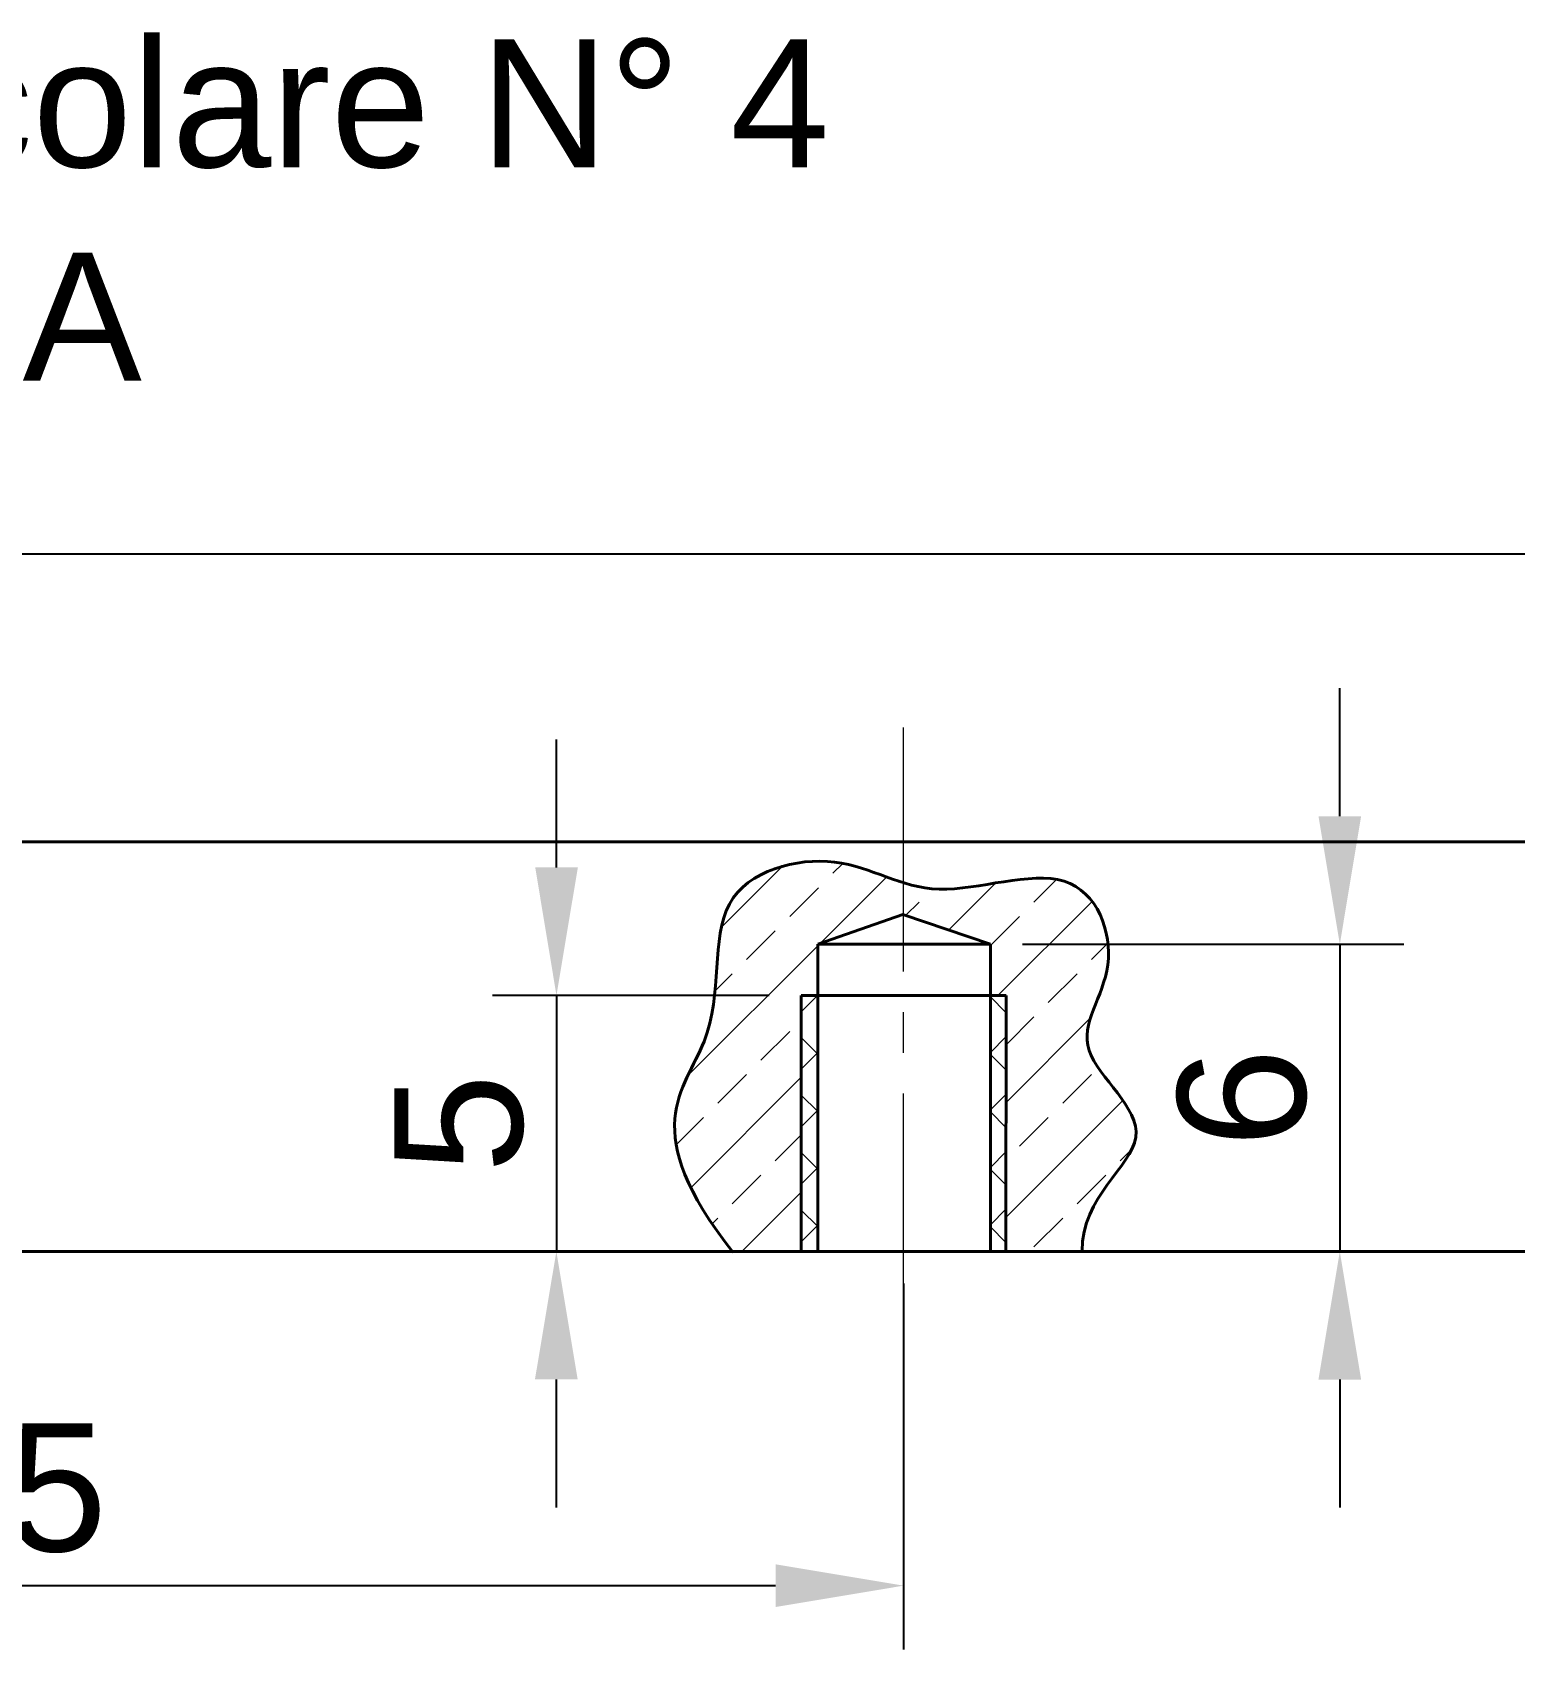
# Model space of a CAD drawing. Header units: millimetres. Extents: x 55 to 671, y 9 to 679.
# Drawn here: x 125.82 to 154.77, y 293.59 to 325.18 of the extents above; entities that cross this region are included whole.
import ezdxf

# ---------------------------------------------------------------- set-up
doc = ezdxf.new("R2010")
doc.units = ezdxf.units.MM
doc.linetypes.add('CENTRO2', pattern=[28.575, 19.05, -3.175, 3.175, -3.175])
for name, color, linetype, lineweight in [('01-Linea grossa', 1, 'Continuous', 40), ('01-Linea sottiile', 8, 'Continuous', 15), ('04-Linea assi', 4, 'CENTRO2', 15), ('05-Testi', 211, 'Continuous', 40), ('06-Quote', 92, 'Continuous', 15)]:
    doc.layers.add(name, color=color, linetype=linetype, lineweight=lineweight)
doc.styles.get("Standard").update_dxf_attribs({"font": 'arial.ttf'})
doc.dimstyles.new('ISO-25', dxfattribs={"dimtxt": 2.5, "dimasz": 2.5, "dimexe": 1.25, "dimexo": 0.625, "dimtad": 1, "dimtxsty": 'Standard', "dimcen": 2.5, "dimadec": 0, "dimazin": 0, "dimtfac": 1, "dimtmove": 0, "dimatfit": 3, "dimfxl": 1, "dimarcsym": 0})

# ---------------------------------------------------------------- blocks, each defined once
blk = doc.blocks.new('*D1')
at = {"layer": '06-Quote', "color": 0, "lineweight": -2, "transparency": 16777216}
for p, q in [((107.836, 309.99), (107.836, 316.239)), ((207.836, 309.99), (207.836, 316.239)), ((110.336, 314.989), (205.336, 314.989))]:
    blk.add_line(p, q, dxfattribs=at)
at = {"layer": '06-Quote', "color": 0, "transparency": 16777216}
for points in [[(110.336, 315.405), (110.336, 314.572), (107.836, 314.989)], [(205.336, 315.405), (205.336, 314.572), (207.836, 314.989)]]:
    blk.add_solid(points, dxfattribs=at)
at = {"layer": 'Defpoints', "color": 0, "transparency": 16777216}
for p in [(207.836, 314.989), (107.836, 309.365), (207.836, 309.365)]:
    blk.add_point(p, dxfattribs=at)
at = {"layer": '06-Quote', "color": 0, "transparency": 16777216, "insert": (157.836, 316.89), "char_height": 2.5, "attachment_point": 5}
blk.add_mtext('100', dxfattribs=at)
blk = doc.blocks.new('*D56')
at = {"layer": '06-Quote', "color": 0, "lineweight": -2, "transparency": 16777216}
for p, q in [((107.836, 300.74), (107.836, 293.589)), ((142.836, 300.74), (142.836, 293.589)), ((110.336, 294.839), (140.336, 294.839))]:
    blk.add_line(p, q, dxfattribs=at)
at = {"layer": '06-Quote', "color": 0, "transparency": 16777216}
for points in [[(110.336, 295.255), (110.336, 294.422), (107.836, 294.839)], [(140.336, 295.255), (140.336, 294.422), (142.836, 294.839)]]:
    blk.add_solid(points, dxfattribs=at)
at = {"layer": 'Defpoints', "color": 0, "transparency": 16777216}
for p in [(107.836, 301.365), (142.836, 301.365), (142.836, 294.839)]:
    blk.add_point(p, dxfattribs=at)
at = {"layer": '06-Quote', "color": 0, "transparency": 16777216, "insert": (125.336, 296.741), "char_height": 2.5, "attachment_point": 5}
blk.add_mtext('35', dxfattribs=at)
blk = doc.blocks.new('*D99')
at = {"layer": '06-Quote', "color": 0, "lineweight": -2, "transparency": 16777216}
for p, q in [((151.355, 309.865), (151.355, 312.365)), ((145.155, 307.365), (152.605, 307.365)), ((151.355, 307.365), (151.355, 301.365)), ((145.155, 301.365), (152.605, 301.365)), ((151.355, 298.865), (151.355, 296.365))]:
    blk.add_line(p, q, dxfattribs=at)
at = {"layer": '06-Quote', "color": 0, "transparency": 16777216}
for points in [[(150.938, 309.865), (151.771, 309.865), (151.355, 307.365)], [(150.938, 298.865), (151.771, 298.865), (151.355, 301.365)]]:
    blk.add_solid(points, dxfattribs=at)
at = {"layer": 'Defpoints', "color": 0, "transparency": 16777216}
for p in [(144.53, 307.365), (144.53, 301.365), (151.355, 301.365)]:
    blk.add_point(p, dxfattribs=at)
at = {"layer": '06-Quote', "color": 0, "transparency": 16777216, "insert": (149.453, 304.365), "char_height": 2.5, "attachment_point": 5, "rotation": 90}
blk.add_mtext('6', dxfattribs=at)
blk = doc.blocks.new('*D100')
at = {"layer": '06-Quote', "color": 0, "lineweight": -2, "transparency": 16777216}
for p, q in [((136.056, 308.867), (136.057, 311.367)), ((140.211, 306.366), (134.805, 306.368)), ((136.055, 306.367), (136.053, 301.367)), ((140.209, 301.366), (134.803, 301.368)), ((136.052, 298.867), (136.051, 296.367))]:
    blk.add_line(p, q, dxfattribs=at)
at = {"layer": '06-Quote', "color": 0, "transparency": 16777216}
for points in [[(135.64, 308.868), (136.473, 308.867), (136.055, 306.367)], [(135.635, 298.868), (136.469, 298.867), (136.053, 301.367)]]:
    blk.add_solid(points, dxfattribs=at)
at = {"layer": 'Defpoints', "color": 0, "transparency": 16777216}
for p in [(140.836, 306.365), (136.053, 301.367), (140.834, 301.365)]:
    blk.add_point(p, dxfattribs=at)
at = {"layer": '06-Quote', "color": 0, "transparency": 16777216, "insert": (134.158, 303.868), "char_height": 2.5, "attachment_point": 5, "rotation": 89.9754}
blk.add_mtext('5', dxfattribs=at)

msp = doc.modelspace()

# ---------------------------------------------------------------- hatches: boundary and pattern name
at = {"layer": '01-Linea sottiile'}
h = msp.add_hatch(dxfattribs=at)
h.set_pattern_fill('ANSI33', color=256, scale=0.25)
h.set_pattern_definition([(45, (-691.4676, -320.99), (-1.122532, 1.122532), []), (45, (-690.3451, -320.99), (-1.122532, 1.122532), [0.79375, -0.396875])])
edge = h.paths.add_edge_path()
edge.add_line((140.836, 306.365), (141.158, 306.365))
edge.add_line((141.158, 306.365), (141.158, 307.365))
edge.add_line((141.158, 307.365), (142.836, 307.953))
edge.add_line((142.836, 307.953), (142.836, 308.564))
edge.add_spline(control_points=[(142.836, 308.564), (142.39, 308.701), (141.389, 309.223), (138.839, 308.57), (139.538, 305.323), (137.605, 303.745), (139.496, 301.365)], knot_values=[0.00242, 0.00242, 0.00242, 0.00242, 0.676031, 1.676031, 2.676031, 3.673611, 3.673611, 3.673611, 3.673611], degree=3, periodic=0)
edge.add_line((139.496, 301.365), (140.834, 301.365))
edge.add_line((140.834, 301.365), (140.836, 306.365))
edge = h.paths.add_edge_path()
edge.add_spline(control_points=[(146.837, 307.203), (146.836, 307.259), (146.833, 307.314), (146.828, 307.37)], knot_values=[5.794985, 5.794985, 5.794985, 5.794985, 5.878311, 5.878311, 5.878311, 5.878311], degree=3, periodic=0)
edge.add_spline(control_points=[(146.828, 307.37), (146.823, 307.417), (146.816, 307.465), (146.808, 307.511)], knot_values=[5.724678, 5.724678, 5.724678, 5.724678, 5.794985, 5.794985, 5.794985, 5.794985], degree=3, periodic=0)
edge.add_spline(control_points=[(146.808, 307.511), (146.8, 307.553), (146.792, 307.594), (146.781, 307.635)], knot_values=[5.662191, 5.662191, 5.662191, 5.662191, 5.724678, 5.724678, 5.724678, 5.724678], degree=3, periodic=0)
edge.add_spline(control_points=[(146.781, 307.635), (146.77, 307.682), (146.756, 307.727), (146.741, 307.772)], knot_values=[5.591774, 5.591774, 5.591774, 5.591774, 5.662191, 5.662191, 5.662191, 5.662191], degree=3, periodic=0)
edge.add_spline(control_points=[(146.741, 307.772), (146.732, 307.799), (146.722, 307.825), (146.712, 307.851)], knot_values=[5.550425, 5.550425, 5.550425, 5.550425, 5.591774, 5.591774, 5.591774, 5.591774], degree=3, periodic=0)
edge.add_spline(control_points=[(146.712, 307.851), (146.7, 307.879), (146.688, 307.908), (146.675, 307.936)], knot_values=[5.504557, 5.504557, 5.504557, 5.504557, 5.550425, 5.550425, 5.550425, 5.550425], degree=3, periodic=0)
edge.add_spline(control_points=[(146.675, 307.936), (146.657, 307.976), (146.637, 308.015), (146.615, 308.053)], knot_values=[5.438346, 5.438346, 5.438346, 5.438346, 5.504557, 5.504557, 5.504557, 5.504557], degree=3, periodic=0)
edge.add_spline(control_points=[(146.615, 308.053), (146.601, 308.077), (146.587, 308.1), (146.572, 308.123)], knot_values=[5.396809, 5.396809, 5.396809, 5.396809, 5.438346, 5.438346, 5.438346, 5.438346], degree=3, periodic=0)
edge.add_spline(control_points=[(146.572, 308.123), (146.538, 308.175), (146.5, 308.225), (146.46, 308.271)], knot_values=[5.302533, 5.302533, 5.302533, 5.302533, 5.396809, 5.396809, 5.396809, 5.396809], degree=3, periodic=0)
edge.add_spline(control_points=[(146.46, 308.271), (146.444, 308.288), (146.429, 308.305), (146.413, 308.322)], knot_values=[5.26712, 5.26712, 5.26712, 5.26712, 5.302533, 5.302533, 5.302533, 5.302533], degree=3, periodic=0)
edge.add_spline(control_points=[(146.413, 308.322), (146.394, 308.341), (146.374, 308.359), (146.354, 308.377)], knot_values=[5.225725, 5.225725, 5.225725, 5.225725, 5.26712, 5.26712, 5.26712, 5.26712], degree=3, periodic=0)
edge.add_spline(control_points=[(146.354, 308.377), (146.337, 308.392), (146.319, 308.407), (146.301, 308.421)], knot_values=[5.19045, 5.19045, 5.19045, 5.19045, 5.225725, 5.225725, 5.225725, 5.225725], degree=3, periodic=0)
edge.add_spline(control_points=[(146.301, 308.421), (146.28, 308.438), (146.258, 308.454), (146.236, 308.469)], knot_values=[5.148886, 5.148886, 5.148886, 5.148886, 5.19045, 5.19045, 5.19045, 5.19045], degree=3, periodic=0)
edge.add_spline(control_points=[(146.236, 308.469), (146.216, 308.481), (146.197, 308.493), (146.177, 308.505)], knot_values=[5.113762, 5.113762, 5.113762, 5.113762, 5.148886, 5.148886, 5.148886, 5.148886], degree=3, periodic=0)
edge.add_spline(control_points=[(146.177, 308.505), (146.153, 308.519), (146.129, 308.531), (146.104, 308.543)], knot_values=[5.072016, 5.072016, 5.072016, 5.072016, 5.113762, 5.113762, 5.113762, 5.113762], degree=3, periodic=0)
edge.add_spline(control_points=[(146.104, 308.543), (146.083, 308.553), (146.062, 308.562), (146.04, 308.571)], knot_values=[5.037049, 5.037049, 5.037049, 5.037049, 5.072016, 5.072016, 5.072016, 5.072016], degree=3, periodic=0)
edge.add_spline(control_points=[(146.04, 308.571), (146.017, 308.58), (145.99, 308.59), (145.963, 308.598), (145.96, 308.599)], knot_values=[4.99568, 4.99568, 4.99568, 4.99568, 5.03273, 5.037049, 5.037049, 5.037049, 5.037049], degree=3, periodic=0)
edge.add_spline(control_points=[(145.96, 308.599), (145.937, 308.606), (145.914, 308.612), (145.89, 308.618)], knot_values=[4.960287, 4.960287, 4.960287, 4.960287, 4.99568, 4.99568, 4.99568, 4.99568], degree=3, periodic=0)
edge.add_spline(control_points=[(145.89, 308.618), (145.864, 308.624), (145.837, 308.629), (145.81, 308.634)], knot_values=[4.921875, 4.921875, 4.921875, 4.921875, 4.960287, 4.960287, 4.960287, 4.960287], degree=3, periodic=0)
edge.add_spline(control_points=[(145.81, 308.634), (145.771, 308.64), (145.73, 308.645), (145.689, 308.649)], knot_values=[4.866117, 4.866117, 4.866117, 4.866117, 4.921875, 4.921875, 4.921875, 4.921875], degree=3, periodic=0)
edge.add_spline(control_points=[(145.689, 308.649), (145.645, 308.653), (145.599, 308.655), (145.552, 308.656)], knot_values=[4.805484, 4.805484, 4.805484, 4.805484, 4.866117, 4.866117, 4.866117, 4.866117], degree=3, periodic=0)
edge.add_spline(control_points=[(145.552, 308.656), (145.472, 308.658), (145.39, 308.655), (145.305, 308.649)], knot_values=[4.701857, 4.701857, 4.701857, 4.701857, 4.805484, 4.805484, 4.805484, 4.805484], degree=3, periodic=0)
edge.add_spline(control_points=[(145.305, 308.649), (145.208, 308.643), (145.108, 308.632), (145.007, 308.618)], knot_values=[4.582351, 4.582351, 4.582351, 4.582351, 4.701857, 4.701857, 4.701857, 4.701857], degree=3, periodic=0)
edge.add_spline(control_points=[(145.007, 308.618), (144.937, 308.609), (144.866, 308.599), (144.795, 308.588)], knot_values=[4.499999, 4.499999, 4.499999, 4.499999, 4.582351, 4.582351, 4.582351, 4.582351], degree=3, periodic=0)
edge.add_spline(control_points=[(144.795, 308.588), (144.621, 308.561), (144.445, 308.531), (144.271, 308.504)], knot_values=[4.298853, 4.298853, 4.298853, 4.298853, 4.499999, 4.499999, 4.499999, 4.499999], degree=3, periodic=0)
edge.add_spline(control_points=[(144.271, 308.504), (144.184, 308.491), (144.097, 308.479), (144.012, 308.469)], knot_values=[4.197585, 4.197585, 4.197585, 4.197585, 4.298853, 4.298853, 4.298853, 4.298853], degree=3, periodic=0)
edge.add_spline(control_points=[(144.012, 308.469), (143.944, 308.461), (143.878, 308.455), (143.813, 308.45)], knot_values=[4.118089, 4.118089, 4.118089, 4.118089, 4.197585, 4.197585, 4.197585, 4.197585], degree=3, periodic=0)
edge.add_spline(control_points=[(143.813, 308.45), (143.755, 308.446), (143.697, 308.443), (143.641, 308.442)], knot_values=[4.047211, 4.047211, 4.047211, 4.047211, 4.118089, 4.118089, 4.118089, 4.118089], degree=3, periodic=0)
edge.add_spline(control_points=[(143.641, 308.442), (143.604, 308.441), (143.54, 308.441), (143.479, 308.444), (143.454, 308.445)], knot_values=[3.96665, 3.96665, 3.96665, 3.96665, 4.013861, 4.047211, 4.047211, 4.047211, 4.047211], degree=3, periodic=0)
edge.add_spline(control_points=[(143.454, 308.445), (143.4, 308.449), (143.348, 308.454), (143.296, 308.461)], knot_values=[3.895832, 3.895832, 3.895832, 3.895832, 3.96665, 3.96665, 3.96665, 3.96665], degree=3, periodic=0)
edge.add_spline(control_points=[(143.296, 308.461), (143.237, 308.468), (143.18, 308.478), (143.123, 308.49)], knot_values=[3.814857, 3.814857, 3.814857, 3.814857, 3.895832, 3.895832, 3.895832, 3.895832], degree=3, periodic=0)
edge.add_spline(control_points=[(143.123, 308.49), (143.073, 308.5), (143.022, 308.512), (142.973, 308.525)], knot_values=[3.741967, 3.741967, 3.741967, 3.741967, 3.814857, 3.814857, 3.814857, 3.814857], degree=3, periodic=0)
edge.add_spline(control_points=[(142.973, 308.525), (142.927, 308.537), (142.881, 308.55), (142.836, 308.564)], knot_values=[3.673611, 3.673611, 3.673611, 3.673611, 3.741967, 3.741967, 3.741967, 3.741967], degree=3, periodic=0)
edge.add_line((142.836, 308.564), (142.836, 307.94))
edge.add_line((142.836, 307.94), (144.53, 307.365))
edge.add_line((144.53, 307.365), (144.53, 306.365))
edge.add_line((144.53, 306.365), (144.836, 306.365))
edge.add_line((144.836, 306.365), (144.834, 301.365))
edge.add_line((144.834, 301.365), (146.32, 301.365))
edge.add_spline(control_points=[(146.32, 301.371), (146.32, 301.412), (146.322, 301.452), (146.324, 301.491)], knot_values=[8.961622, 8.961622, 8.961622, 8.961622, 9, 9, 9, 9], degree=3, periodic=0)
edge.add_spline(control_points=[(146.324, 301.491), (146.327, 301.527), (146.33, 301.562), (146.334, 301.596)], knot_values=[8.927191, 8.927191, 8.927191, 8.927191, 8.961622, 8.961622, 8.961622, 8.961622], degree=3, periodic=0)
edge.add_spline(control_points=[(146.334, 301.596), (146.34, 301.638), (146.347, 301.68), (146.355, 301.72)], knot_values=[8.884919, 8.884919, 8.884919, 8.884919, 8.927191, 8.927191, 8.927191, 8.927191], degree=3, periodic=0)
edge.add_spline(control_points=[(146.355, 301.72), (146.362, 301.754), (146.37, 301.786), (146.378, 301.819)], knot_values=[8.850228, 8.850228, 8.850228, 8.850228, 8.884919, 8.884919, 8.884919, 8.884919], degree=3, periodic=0)
edge.add_spline(control_points=[(146.378, 301.819), (146.389, 301.858), (146.4, 301.896), (146.413, 301.934)], knot_values=[8.808314, 8.808314, 8.808314, 8.808314, 8.850228, 8.850228, 8.850228, 8.850228], degree=3, periodic=0)
edge.add_spline(control_points=[(146.413, 301.934), (146.423, 301.965), (146.435, 301.996), (146.447, 302.027)], knot_values=[8.773277, 8.773277, 8.773277, 8.773277, 8.808314, 8.808314, 8.808314, 8.808314], degree=3, periodic=0)
edge.add_spline(control_points=[(146.447, 302.027), (146.461, 302.063), (146.476, 302.098), (146.492, 302.133)], knot_values=[8.731868, 8.731868, 8.731868, 8.731868, 8.773277, 8.773277, 8.773277, 8.773277], degree=3, periodic=0)
edge.add_spline(control_points=[(146.492, 302.133), (146.512, 302.177), (146.534, 302.22), (146.556, 302.262)], knot_values=[8.679743, 8.679743, 8.679743, 8.679743, 8.731868, 8.731868, 8.731868, 8.731868], degree=3, periodic=0)
edge.add_spline(control_points=[(146.556, 302.262), (146.596, 302.337), (146.64, 302.41), (146.686, 302.48)], knot_values=[8.585916, 8.585916, 8.585916, 8.585916, 8.679743, 8.679743, 8.679743, 8.679743], degree=3, periodic=0)
edge.add_spline(control_points=[(146.686, 302.48), (146.725, 302.541), (146.766, 302.6), (146.807, 302.657)], knot_values=[8.504273, 8.504273, 8.504273, 8.504273, 8.585916, 8.585916, 8.585916, 8.585916], degree=3, periodic=0)
edge.add_spline(control_points=[(146.807, 302.657), (146.841, 302.704), (146.875, 302.75), (146.909, 302.795)], knot_values=[8.4375, 8.4375, 8.4375, 8.4375, 8.504273, 8.504273, 8.504273, 8.504273], degree=3, periodic=0)
edge.add_spline(control_points=[(146.909, 302.795), (147.009, 302.929), (147.106, 303.055), (147.186, 303.176)], knot_values=[8.238476, 8.238476, 8.238476, 8.238476, 8.4375, 8.4375, 8.4375, 8.4375], degree=3, periodic=0)
edge.add_spline(control_points=[(147.186, 303.176), (147.214, 303.219), (147.24, 303.261), (147.263, 303.303)], knot_values=[8.167752, 8.167752, 8.167752, 8.167752, 8.238476, 8.238476, 8.238476, 8.238476], degree=3, periodic=0)
edge.add_spline(control_points=[(147.263, 303.303), (147.278, 303.329), (147.291, 303.356), (147.303, 303.381)], knot_values=[8.123611, 8.123611, 8.123611, 8.123611, 8.167752, 8.167752, 8.167752, 8.167752], degree=3, periodic=0)
edge.add_spline(control_points=[(147.303, 303.381), (147.321, 303.42), (147.336, 303.459), (147.348, 303.498)], knot_values=[8.057215, 8.057215, 8.057215, 8.057215, 8.123611, 8.123611, 8.123611, 8.123611], degree=3, periodic=0)
edge.add_spline(control_points=[(147.348, 303.498), (147.352, 303.51), (147.355, 303.522), (147.358, 303.534)], knot_values=[8.036279, 8.036279, 8.036279, 8.036279, 8.057215, 8.057215, 8.057215, 8.057215], degree=3, periodic=0)
edge.add_spline(control_points=[(147.358, 303.534), (147.362, 303.55), (147.365, 303.565), (147.367, 303.58)], knot_values=[8.009973, 8.009973, 8.009973, 8.009973, 8.036279, 8.036279, 8.036279, 8.036279], degree=3, periodic=0)
edge.add_spline(control_points=[(147.367, 303.58), (147.368, 303.586), (147.37, 303.598), (147.372, 303.61), (147.372, 303.616)], knot_values=[7.989316, 7.989316, 7.989316, 7.989316, 7.999289, 8.009973, 8.009973, 8.009973, 8.009973], degree=3, periodic=0)
edge.add_spline(control_points=[(147.372, 303.616), (147.373, 303.626), (147.374, 303.636), (147.375, 303.647)], knot_values=[7.97174, 7.97174, 7.97174, 7.97174, 7.989316, 7.989316, 7.989316, 7.989316], degree=3, periodic=0)
edge.add_spline(control_points=[(147.375, 303.647), (147.375, 303.659), (147.376, 303.671), (147.376, 303.683)], knot_values=[7.950977, 7.950977, 7.950977, 7.950977, 7.97174, 7.97174, 7.97174, 7.97174], degree=3, periodic=0)
edge.add_spline(control_points=[(147.376, 303.683), (147.375, 303.698), (147.375, 303.713), (147.374, 303.728)], knot_values=[7.924655, 7.924655, 7.924655, 7.924655, 7.950977, 7.950977, 7.950977, 7.950977], degree=3, periodic=0)
edge.add_spline(control_points=[(147.374, 303.728), (147.373, 303.741), (147.371, 303.753), (147.37, 303.765)], knot_values=[7.903741, 7.903741, 7.903741, 7.903741, 7.924655, 7.924655, 7.924655, 7.924655], degree=3, periodic=0)
edge.add_spline(control_points=[(147.37, 303.765), (147.365, 303.797), (147.359, 303.83), (147.35, 303.862)], knot_values=[7.847799, 7.847799, 7.847799, 7.847799, 7.903741, 7.903741, 7.903741, 7.903741], degree=3, periodic=0)
edge.add_spline(control_points=[(147.35, 303.862), (147.345, 303.88), (147.34, 303.898), (147.334, 303.915)], knot_values=[7.816987, 7.816987, 7.816987, 7.816987, 7.847799, 7.847799, 7.847799, 7.847799], degree=3, periodic=0)
edge.add_spline(control_points=[(147.334, 303.915), (147.327, 303.936), (147.319, 303.956), (147.311, 303.977)], knot_values=[7.781511, 7.781511, 7.781511, 7.781511, 7.816987, 7.816987, 7.816987, 7.816987], degree=3, periodic=0)
edge.add_spline(control_points=[(147.311, 303.977), (147.301, 304), (147.29, 304.024), (147.279, 304.047)], knot_values=[7.740661, 7.740661, 7.740661, 7.740661, 7.781511, 7.781511, 7.781511, 7.781511], degree=3, periodic=0)
edge.add_spline(control_points=[(147.279, 304.047), (147.264, 304.078), (147.248, 304.109), (147.231, 304.139)], knot_values=[7.687665, 7.687665, 7.687665, 7.687665, 7.740661, 7.740661, 7.740661, 7.740661], degree=3, periodic=0)
edge.add_spline(control_points=[(147.231, 304.139), (147.2, 304.192), (147.166, 304.245), (147.13, 304.298)], knot_values=[7.595243, 7.595243, 7.595243, 7.595243, 7.687665, 7.687665, 7.687665, 7.687665], degree=3, periodic=0)
edge.add_spline(control_points=[(147.13, 304.298), (147.085, 304.364), (147.036, 304.429), (146.986, 304.495)], knot_values=[7.480188, 7.480188, 7.480188, 7.480188, 7.595243, 7.595243, 7.595243, 7.595243], degree=3, periodic=0)
edge.add_spline(control_points=[(146.986, 304.495), (146.913, 304.59), (146.837, 304.684), (146.766, 304.778)], knot_values=[7.312501, 7.312501, 7.312501, 7.312501, 7.480188, 7.480188, 7.480188, 7.480188], degree=3, periodic=0)
edge.add_spline(control_points=[(146.766, 304.778), (146.738, 304.815), (146.711, 304.851), (146.685, 304.887)], knot_values=[7.247178, 7.247178, 7.247178, 7.247178, 7.312501, 7.312501, 7.312501, 7.312501], degree=3, periodic=0)
edge.add_spline(control_points=[(146.685, 304.887), (146.655, 304.929), (146.627, 304.971), (146.6, 305.012)], knot_values=[7.171875, 7.171875, 7.171875, 7.171875, 7.247178, 7.247178, 7.247178, 7.247178], degree=3, periodic=0)
edge.add_spline(control_points=[(146.6, 305.012), (146.586, 305.034), (146.573, 305.056), (146.56, 305.077)], knot_values=[7.132054, 7.132054, 7.132054, 7.132054, 7.171875, 7.171875, 7.171875, 7.171875], degree=3, periodic=0)
edge.add_spline(control_points=[(146.56, 305.077), (146.548, 305.097), (146.538, 305.117), (146.527, 305.137)], knot_values=[7.095922, 7.095922, 7.095922, 7.095922, 7.132054, 7.132054, 7.132054, 7.132054], degree=3, periodic=0)
edge.add_spline(control_points=[(146.527, 305.137), (146.516, 305.159), (146.505, 305.181), (146.495, 305.203)], knot_values=[7.055195, 7.055195, 7.055195, 7.055195, 7.095922, 7.095922, 7.095922, 7.095922], degree=3, periodic=0)
edge.add_spline(control_points=[(146.495, 305.203), (146.486, 305.222), (146.478, 305.241), (146.471, 305.26)], knot_values=[7.019674, 7.019674, 7.019674, 7.019674, 7.055195, 7.055195, 7.055195, 7.055195], degree=3, periodic=0)
edge.add_spline(control_points=[(146.471, 305.26), (146.467, 305.271), (146.459, 305.293), (146.452, 305.315), (146.449, 305.326)], knot_values=[6.978705, 6.978705, 6.978705, 6.978705, 6.998379, 7.019674, 7.019674, 7.019674, 7.019674], degree=3, periodic=0)
edge.add_spline(control_points=[(146.449, 305.326), (146.444, 305.345), (146.439, 305.364), (146.435, 305.383)], knot_values=[6.943562, 6.943562, 6.943562, 6.943562, 6.978705, 6.978705, 6.978705, 6.978705], degree=3, periodic=0)
edge.add_spline(control_points=[(146.435, 305.383), (146.431, 305.405), (146.427, 305.427), (146.425, 305.449)], knot_values=[6.902129, 6.902129, 6.902129, 6.902129, 6.943562, 6.943562, 6.943562, 6.943562], degree=3, periodic=0)
edge.add_spline(control_points=[(146.425, 305.449), (146.422, 305.467), (146.421, 305.486), (146.42, 305.505)], knot_values=[6.866701, 6.866701, 6.866701, 6.866701, 6.902129, 6.902129, 6.902129, 6.902129], degree=3, periodic=0)
edge.add_spline(control_points=[(146.42, 305.505), (146.419, 305.527), (146.419, 305.548), (146.419, 305.57)], knot_values=[6.825687, 6.825687, 6.825687, 6.825687, 6.866701, 6.866701, 6.866701, 6.866701], degree=3, periodic=0)
edge.add_spline(control_points=[(146.419, 305.57), (146.42, 305.589), (146.421, 305.608), (146.422, 305.626)], knot_values=[6.789866, 6.789866, 6.789866, 6.789866, 6.825687, 6.825687, 6.825687, 6.825687], degree=3, periodic=0)
edge.add_spline(control_points=[(146.422, 305.626), (146.424, 305.648), (146.426, 305.669), (146.429, 305.69)], knot_values=[6.75, 6.75, 6.75, 6.75, 6.789866, 6.789866, 6.789866, 6.789866], degree=3, periodic=0)
edge.add_spline(control_points=[(146.429, 305.69), (146.433, 305.718), (146.439, 305.747), (146.445, 305.775)], knot_values=[6.695771, 6.695771, 6.695771, 6.695771, 6.75, 6.75, 6.75, 6.75], degree=3, periodic=0)
edge.add_spline(control_points=[(146.445, 305.775), (146.455, 305.821), (146.467, 305.867), (146.481, 305.913)], knot_values=[6.609376, 6.609376, 6.609376, 6.609376, 6.695771, 6.695771, 6.695771, 6.695771], degree=3, periodic=0)
edge.add_spline(control_points=[(146.481, 305.913), (146.496, 305.959), (146.512, 306.006), (146.529, 306.053)], knot_values=[6.52201, 6.52201, 6.52201, 6.52201, 6.609376, 6.609376, 6.609376, 6.609376], degree=3, periodic=0)
edge.add_spline(control_points=[(146.529, 306.053), (146.576, 306.18), (146.631, 306.31), (146.682, 306.445)], knot_values=[6.286452, 6.286452, 6.286452, 6.286452, 6.52201, 6.52201, 6.52201, 6.52201], degree=3, periodic=0)
edge.add_spline(control_points=[(146.682, 306.445), (146.705, 306.507), (146.728, 306.57), (146.748, 306.635)], knot_values=[6.177867, 6.177867, 6.177867, 6.177867, 6.286452, 6.286452, 6.286452, 6.286452], degree=3, periodic=0)
edge.add_spline(control_points=[(146.748, 306.635), (146.762, 306.68), (146.775, 306.726), (146.786, 306.772)], knot_values=[6.101895, 6.101895, 6.101895, 6.101895, 6.177867, 6.177867, 6.177867, 6.177867], degree=3, periodic=0)
edge.add_spline(control_points=[(146.786, 306.772), (146.797, 306.817), (146.806, 306.862), (146.814, 306.908)], knot_values=[6.029292, 6.029292, 6.029292, 6.029292, 6.101895, 6.101895, 6.101895, 6.101895], degree=3, periodic=0)
edge.add_spline(control_points=[(146.814, 306.908), (146.817, 306.927), (146.825, 306.978), (146.83, 307.03), (146.832, 307.064)], knot_values=[5.948663, 5.948663, 5.948663, 5.948663, 5.977955, 6.029292, 6.029292, 6.029292, 6.029292], degree=3, periodic=0)
edge.add_spline(control_points=[(146.832, 307.064), (146.836, 307.11), (146.837, 307.156), (146.837, 307.203)], knot_values=[5.878311, 5.878311, 5.878311, 5.878311, 5.948663, 5.948663, 5.948663, 5.948663], degree=3, periodic=0)
h = msp.add_hatch(dxfattribs=at)
h.set_pattern_fill('ANSI37', color=256, scale=0.25, angle=90)
h.set_pattern_definition([(135, (769.1994, -497.9384), (-0.561266, -0.561266), []), (225, (769.1994, -497.9384), (0.561266, -0.561266), [])])
h.paths.add_polyline_path([(140.834, 306.365), (140.834, 301.365), (141.158, 301.365), (141.158, 306.365)])
h.paths.add_polyline_path([(144.53, 306.365), (144.53, 301.365), (144.834, 301.365), (144.834, 306.365)])

# ---------------------------------------------------------------- linework, layer by layer
at = {"layer": '01-Linea grossa'}
for p, q in [((207.836, 309.365), (107.836, 309.365)), ((141.158, 307.365), (142.817, 307.946)), ((144.53, 307.365), (142.817, 307.946)), ((141.158, 307.365), (144.53, 307.365)), ((140.836, 306.365), (140.834, 301.365)), ((144.834, 301.365), (144.836, 306.365)), ((107.836, 301.365), (207.836, 301.365))]:
    msp.add_line(p, q, dxfattribs=at)
at = {"layer": '01-Linea grossa', "ltscale": 0.25}
for p, q in [((141.158, 301.365), (141.158, 307.365)), ((144.53, 301.365), (144.53, 307.365)), ((140.836, 306.365), (144.836, 306.365))]:
    msp.add_line(p, q, dxfattribs=at)
at = {"layer": '01-Linea grossa'}
msp.add_open_spline([(139.509, 301.348), (137.6, 303.741), (139.539, 305.321), (138.839, 308.57), (141.7, 309.302), (143.287, 308.043), (146.333, 309.179), (147.194, 306.818), (145.826, 305.334), (148.263, 303.599), (146.317, 302.437), (146.32, 301.371)], degree=3, dxfattribs=at)
at = {"layer": '04-Linea assi', "ltscale": 0.25}
msp.add_line((142.836, 299.69), (142.836, 311.723), dxfattribs=at)

# ---------------------------------------------------------------- texts
at = {"layer": '05-Testi', "insert": (116.897, 325.043), "char_height": 2.5, "attachment_point": 1}
msp.add_mtext_dynamic_manual_height_columns('Particolare N° 4\\PGUIDA', width=66.52324, gutter_width=12.5, heights=[0], dxfattribs=at)

# ---------------------------------------------------------------- dimensions: what is measured, and where the dimension line sits
at = {"layer": '06-Quote'}
for base, p1, p2, picture, middle in [((207.836, 314.989), (107.836, 309.365), (207.836, 309.365), '*D1', (157.836, 316.89)), ((142.836, 294.839), (107.836, 301.365), (142.836, 301.365), '*D56', (125.336, 296.741))]:
    dim = msp.add_linear_dim(base=base, p1=p1, p2=p2, dimstyle='ISO-25', dxfattribs=at)
    dim.commit()
    dim.dimension.update_dxf_attribs({"geometry": picture, "text_midpoint": middle})
dim = msp.add_linear_dim(base=(151.355, 301.365), p1=(144.53, 307.365), p2=(144.53, 301.365), angle=90, dimstyle='ISO-25', dxfattribs=at)
dim.commit()
dim.dimension.update_dxf_attribs({"geometry": '*D99', "text_midpoint": (149.453, 304.365)})
dim = msp.add_aligned_dim(p1=(140.836, 306.365), p2=(140.834, 301.365), distance=-4.781, dimstyle='ISO-25', dxfattribs=at)
dim.commit()
dim.dimension.update_dxf_attribs({"geometry": '*D100', "text_midpoint": (134.158, 303.868)})

doc.saveas('drawing.dxf')
